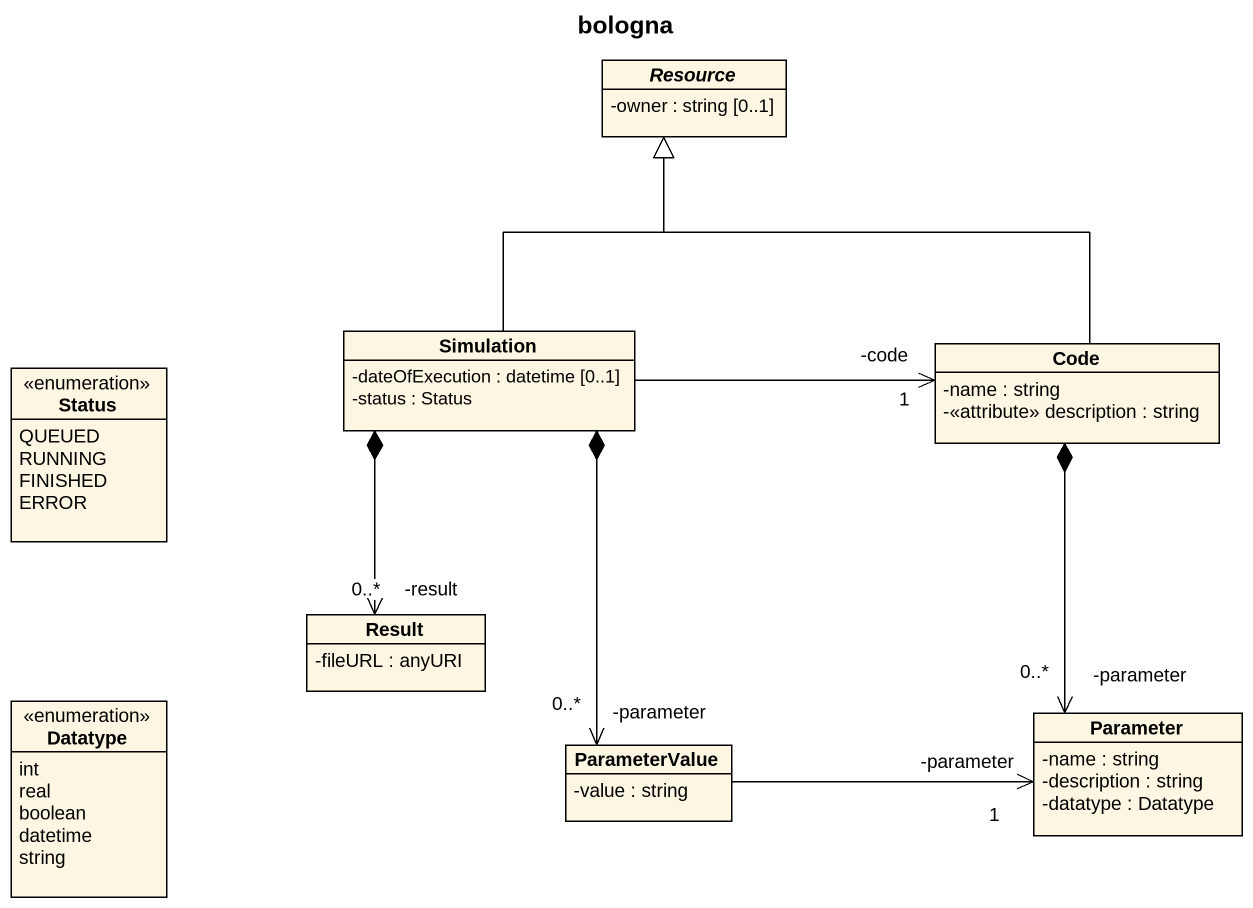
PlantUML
@startuml
title bologna
hide circle
hide empty members
skinparam classAttributeIconSize 0
abstract class Resource {
  -owner : string [0..1]
}
class Simulation {
  -dateOfExecution : datetime [0..1]
  -status : Status
}
class Code {
  -name : string
  -<<attribute>> description : string
}
enum Status {
  QUEUED
  RUNNING
  FINISHED
  ERROR
}
class Result {
  -fileURL : anyURI
}
enum Datatype {
  int
  real
  boolean
  datetime
  string
}
class ParameterValue {
  -value : string
}
class Parameter {
  -name : string
  -description : string
  -datatype : Datatype
}
Simulation -up-|> Resource
Simulation -right-> "-code\n1" Code
Simulation *--> "-result\n0..*" Result
Simulation *--> "-parameter\n0..*" ParameterValue
Code -up-|> Resource
Code *--> "-parameter\n0..*" Parameter
ParameterValue -right-> "-parameter\n1" Parameter
@enduml
